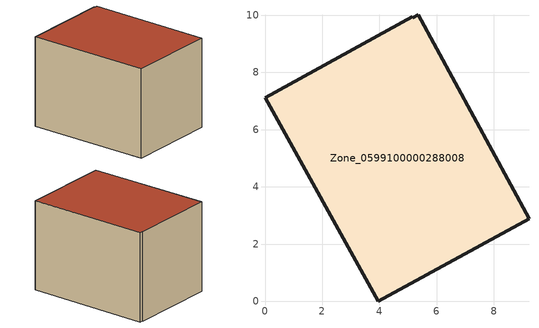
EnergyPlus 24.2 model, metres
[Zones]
Zone_0599100000288008
 floor ground (C_G): 5.36,10.02 9.23,2.89 3.95,0 0,7.12 5.14,9.95 5.17,9.91 z0
 wall outside (C_F): 3.95,0 9.23,2.89 5.36,10.02 5.17,9.91 5.14,9.95 0,7.12 3.95,0 z0:5.93
 roof outside (C_R): 9.23,2.89 5.36,10.02 5.17,9.91 5.14,9.95 0,7.12 3.95,0 z5.93
[BUILDING]
Pand.0599100000288008: North Axis=0; Terrain=City; Loads Convergence Tolerance Value=0.04; Temperature Convergence Tolerance Value=0.4; Solar Distribution=FullExterior; Maximum Number of Warmup Days=25; Minimum Number of Warmup Days=1
[Site:Location]
Rotterdam.The.Hague.AP_ZH_NLD Design_Conditions: Latitude=51.96; Longitude=4.45; Time Zone=1; Elevation=-4.5
[SITE:GROUNDTEMPERATURE:BUILDINGSURFACE]
18, 18, 18, 18, 18, 18, 18, 18, 18, 18, 18, 18
[MATERIAL] Thermal Absorptance=0.9; Solar Absorptance=0.7; Visible Absorptance=0.7
Name | Roughness | Thickness | Conductivity | Density | Specific Heat
G.TI.1946-1964 | MediumSmooth | 0.15 | 1 | 540 | 1210
F.TI.1946-1964 | Rough | 0.3 | 0.857143 | 1920 | 840
R.TI.1946-1964 | MediumRough | 0.2 | 0.277778 | 1500 | 1000
[CONSTRUCTION]
C_G: G.TI.1946-1964
C_F: F.TI.1946-1964
C_R: R.TI.1946-1964
[ZONE]
Zone_0599100000288008: Type=1; Multiplier=1; Ceiling Height=Autocalculate; Volume=Autocalculate; Floor Area=autocalculate; Part of Total Floor Area=Yes
[ZONEINFILTRATION:DESIGNFLOWRATE]
Infil_Zone_0599100000288008: Zone or ZoneList or Space or SpaceList=Zone_0599100000288008; Schedule=AlwaysOn; Design Flow Rate Calculation Method=Flow/Area; Flow Rate per Floor Area=0.003; Constant Term Coefficient=1; Temperature Term Coefficient=0; Velocity Term Coefficient=0; Velocity Squared Term Coefficient=0
[HVACTEMPLATE:ZONE:IDEALLOADSAIRSYSTEM]
Zone_0599100000288008: Maximum Heating Supply Air Temperature=50; Minimum Cooling Supply Air Temperature=13; Maximum Heating Supply Air Humidity Ratio=0.0156; Minimum Cooling Supply Air Humidity Ratio=0.0077; Heating Limit=NoLimit; Cooling Limit=NoLimit; Dehumidification Control Type=ConstantSensibleHeatRatio; Cooling Sensible Heat Ratio=0.7; Dehumidification Setpoint=60; Humidification Control Type=None; Humidification Setpoint=30; Outdoor Air Method=None; Outdoor Air Flow Rate per Person=0.00944; Outdoor Air Flow Rate per Zone Floor Area=0; Outdoor Air Flow Rate per Zone=0; Demand Controlled Ventilation Type=None; Outdoor Air Economizer Type=NoEconomizer; Heat Recovery Type=None; Sensible Heat Recovery Effectiveness=0.7; Latent Heat Recovery Effectiveness=0.65
[ZONECONTROL:THERMOSTAT]
ThermostatControl_Zone_0599100000288008: Zone or ZoneList=Zone_0599100000288008; Control Type Schedule=DualSetpointControlType; Control 1=Thermostat_Zone_0599100000288008; Temperature Difference Between Cutout And Setpoint=0
[THERMOSTATSETPOINT:DUALSETPOINT]
Thermostat_Zone_0599100000288008: Heating Setpoint Temperature Schedule=HeatingSetpoint_Zone_0599100000288008; Cooling Setpoint Temperature Schedule=CoolingSetpoint_Zone_0599100000288008
[SCHEDULE:COMPACT]
HeatingSetpoint_Zone_0599100000288008: Through: 12/31, For: AllDays, Until: 24:00, 21
CoolingSetpoint_Zone_0599100000288008: Through: 12/31, For: AllDays, Until: 24:00, 24
DualSetpointControlType: Through: 12/31, For: AllDays, Until: 24:00, 4
AlwaysOn: Through: 12/31, For: AllDays, Until: 24:00, 1
